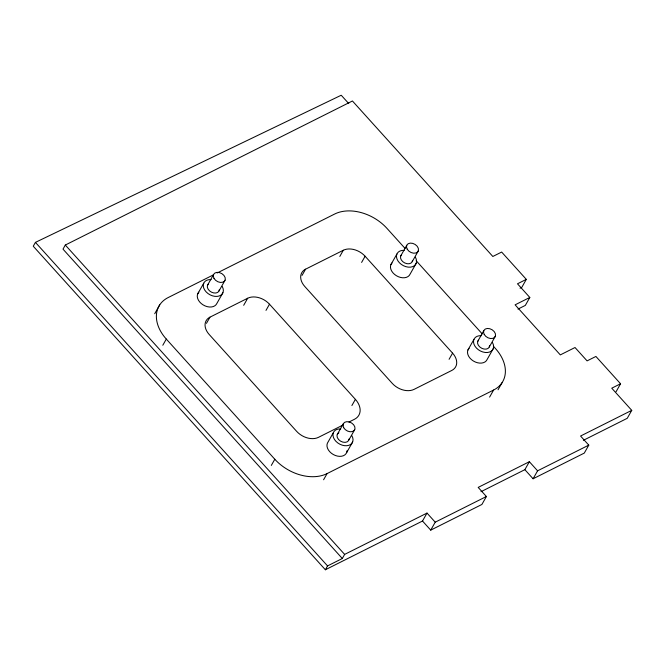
<?xml version="1.0" encoding="UTF-8"?>
<svg xmlns="http://www.w3.org/2000/svg" width="665" height="665" viewBox="0 0 665 665"><rect width="100%" height="100%" fill="white"/><g stroke="black" fill="none" stroke-linecap="round" stroke-linejoin="round"><path stroke-width="1" d="M348.751 103.565L341.22 95.236L35.428 242.376L33.25 246.225L325.368 569.764L422.508 521.028L427.005 513.081L435.226 522.183L430.729 530.13L422.508 521.028M520.055 288.203L521.817 287.322L526.314 279.366L501.651 252.06L492.832 256.482L352.433 100.989L65.311 245.044L63 249.142L342.317 558.509L327.546 565.915L325.368 569.764M154.729 313.722L159.725 304.886M162.809 345.251L166.3 339.067A39.476 27.814 29.5 0 1 168.162 297.563L213.49 274.82M197.729 293.814L203.731 283.215M207.547 285.169L213.54 274.57M219.076 290.838L225.078 280.239M222.891 292.791L216.898 303.39A10.723 7.556 29.5 0 1 203.058 304.861A10.723 7.556 29.5 0 1 198.843 292.176M206.458 323.348L209.957 317.163L247.688 298.236A16.467 11.604 29.5 0 1 269.491 304.213L355.393 399.357A18.936 13.342 29.5 0 1 354.495 419.266L348.959 422.042M243.689 305.301L247.688 298.236M265.992 310.397L269.491 304.213M302.068 275.376L305.568 269.192L343.298 250.256A16.467 11.604 29.5 0 1 365.11 256.241L452.582 353.132A16.467 11.604 29.5 0 1 451.809 370.438L414.079 389.366A16.467 11.604 29.5 0 1 392.275 383.389L304.794 286.499A16.467 11.604 29.5 0 1 305.568 269.192M339.807 256.441L343.298 250.256M361.61 262.426L365.11 256.241M271.312 465.425L274.811 459.249L166.3 339.067M390.895 264.637L396.889 254.038M400.737 255.925L406.731 245.327M412.267 261.594L418.26 250.996M416.107 263.481L410.114 274.088A10.723 7.556 29.5 0 1 396.332 275.676A10.723 7.556 29.5 0 1 391.984 262.983M333.389 432.599L327.396 443.198A10.723 7.556 29.5 0 0 335.343 455.475A10.723 7.556 29.5 0 0 347.047 450.679M351.893 405.534L355.393 399.357M337.238 434.494L343.231 423.896M323.589 479.764L327.089 473.588L493.605 390.039A39.476 27.814 29.5 0 0 495.458 348.535L493.372 346.224M348.768 440.163L354.769 429.565M346.615 452.649L352.616 442.05M449.083 359.308L452.582 353.132M342.317 558.509L344.628 554.411L427.005 513.081M467.944 349.973L473.945 339.374M477.786 341.261L483.779 330.663M489.315 346.931L495.317 336.332M493.164 348.826L487.162 359.424A10.723 7.556 29.5 0 1 473.38 361.012A10.723 7.556 29.5 0 1 469.033 348.327M526.314 279.366L517.486 283.797L529.822 297.454L525.325 305.401L517.969 309.092M489.606 397.105L493.605 390.039M498.043 389.781L502.042 382.716M529.365 461.718L524.868 469.665L533.089 478.775L537.586 470.82L529.365 461.718L478.177 487.403L486.398 496.506L481.901 504.461L430.729 530.13M616.073 391.718L620.57 383.763L595.915 356.457L587.087 360.879L575.017 347.521L560.312 354.894L515.109 304.836L529.822 297.454M620.57 383.763L611.75 388.194L631.75 410.347L580.562 436.032L588.783 445.134L584.286 453.089L533.089 478.775M631.75 410.347L627.253 418.302L583.371 440.313M217.189 272.966L334.678 214.022A39.476 27.814 29.5 0 1 386.955 228.361L405.035 248.386M343.414 424.827L318.46 437.346A16.467 11.604 29.5 0 1 296.656 431.361L209.184 334.478A16.467 11.604 29.5 0 1 209.957 317.163M480.995 491.684L524.868 469.665M435.226 522.183L486.398 496.506M537.586 470.82L588.783 445.134M416.165 260.713L482.241 333.897M65.311 245.044L344.628 554.411M35.428 242.376L327.546 565.915M219.334 289.657A6.434 4.539 29.5 0 1 211.545 292.193A6.434 4.539 29.5 0 1 208.195 284.179M412.524 260.414A6.434 4.539 29.5 0 1 404.736 262.949A6.434 4.539 29.5 0 1 401.386 254.936M415.376 257.156A10.723 7.556 29.5 0 1 410.421 267.155A10.723 7.556 29.5 0 1 396.939 258.901A10.723 7.556 29.5 0 1 404.245 250.348M222.235 286.482A10.723 7.556 29.5 0 1 217.147 296.399A10.723 7.556 29.5 0 1 203.723 288.061A10.723 7.556 29.5 0 1 211.146 279.591M351.876 435.725A10.723 7.556 29.5 0 1 346.922 445.716A10.723 7.556 29.5 0 1 333.439 437.462A10.723 7.556 29.5 0 1 340.746 428.908M492.433 342.5A10.723 7.556 29.5 0 1 487.47 352.492A10.723 7.556 29.5 0 1 473.987 344.237A10.723 7.556 29.5 0 1 481.294 335.684M327.089 473.588A39.476 27.814 29.5 0 1 274.811 459.249M489.581 345.75A6.434 4.539 29.5 0 1 481.784 348.294A6.434 4.539 29.5 0 1 478.443 340.272M349.025 438.983A6.434 4.539 29.5 0 1 340.497 441.111A6.434 4.539 29.5 0 1 338.892 432.774M343.672 427.686A6.434 4.539 29.5 0 0 354.113 430.554A6.434 4.539 29.5 0 0 349.216 421.943A6.434 4.539 29.5 0 0 343.672 427.686M407.171 249.117A6.434 4.539 29.5 0 0 417.612 251.985A6.434 4.539 29.5 0 0 412.716 243.373A6.434 4.539 29.5 0 0 407.171 249.117M213.98 278.361A6.434 4.539 29.5 0 0 224.421 281.228A6.434 4.539 29.5 0 0 219.525 272.617A6.434 4.539 29.5 0 0 213.98 278.361M484.22 334.462A6.434 4.539 29.5 0 0 494.66 337.321A6.434 4.539 29.5 0 0 489.764 328.718A6.434 4.539 29.5 0 0 484.22 334.462"/></g></svg>
